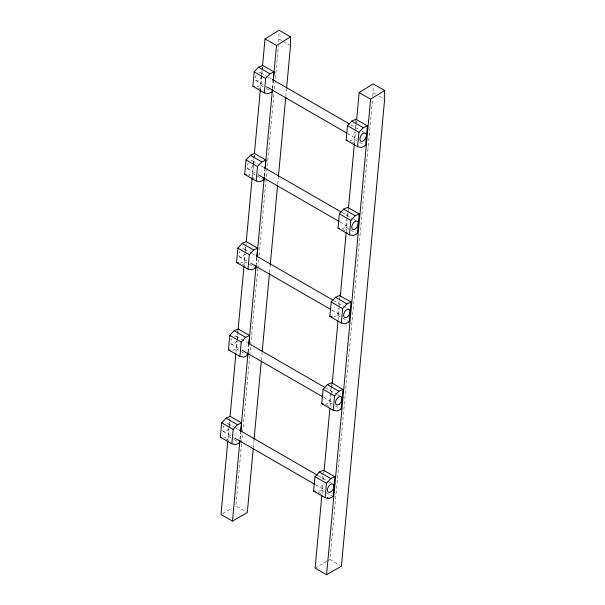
<?xml version="1.0" encoding="UTF-8"?>
<svg xmlns="http://www.w3.org/2000/svg" width="605" height="605" viewBox="0 0 605 605"><rect width="100%" height="100%" fill="white"/><g stroke="black" fill="none" stroke-linecap="round" stroke-linejoin="round"><path stroke-width="0.45" stroke-dasharray="3.02 2.27" d="M227.873 440.236L228.917 428.96L228.244 436.175L224.183 437.982M229 428.022L229.522 422.381M235.965 352.828L237.092 340.607L236.343 348.76L232.275 350.575M237.183 339.67L237.704 334.028M237.788 333.09L238.052 330.269M244.057 265.421L245.101 254.138M245.191 253.2L245.796 246.621M252.24 177.068L253.283 165.785M253.366 164.847L253.888 159.213M253.979 158.268L254.236 155.447M260.332 89.661L261.466 77.44M261.549 76.502L262.071 70.861M262.162 69.923L262.419 67.102M240.026 439.336L240.631 432.757M248.118 351.921L248.814 344.404M256.822 257.934L256.21 264.514L256.807 258.146M264.393 176.161L265.005 169.582M272.484 88.754L273.18 81.236M241.599 443.798L235.844 505.916L246.485 512.057M241.682 442.86L242.552 433.445M242.643 432.507L249.699 356.269M249.789 355.332L250.659 345.916M250.75 344.979L257.806 268.741M257.896 267.803L258.675 259.333M259.023 255.567L274.103 92.746M274.451 88.98L278.459 45.693M278.807 41.926L279.071 32.02M253.313 447.594L254.017 440.062M261.421 360.066L262.116 352.534M269.527 272.537L270.223 265.005M277.718 184.064L278.33 177.477M285.825 96.543L286.52 89.011M321.989 493.884L322.941 483.546M323.289 479.788L323.637 476.022M330.08 406.469L331.124 395.194M331.215 394.256L331.737 388.614M331.82 387.676L332.084 384.856M338.089 320L339.216 307.786M339.307 306.841L339.738 302.145M346.264 231.654L347.315 220.371M347.663 216.613L348.011 212.854M348.094 211.916L348.359 209.096M354.447 143.302L355.49 132.026M355.581 131.081L356.186 124.501M356.277 123.564L356.534 120.743M327.615 560.918L329.959 559.564L372.491 100.279M372.839 96.513L373.187 85.668M256.679 87.022L260.74 85.214L262.094 70.777M262.177 69.877L262.426 67.17M240.359 263.273L244.428 261.458L245.101 254.244M245.433 250.629L245.774 247.021M245.857 246.122L246.106 243.414M254.251 178.43L248.519 175.125L252.588 173.31L253.344 165.188M253.427 164.288L253.934 158.873M254.017 157.973L254.274 155.266M229.257 425.345L229.597 421.738M229.681 420.83L229.93 418.123M237.183 339.738L237.689 334.323M237.773 333.423L238.022 330.716M272.537 88.217L273.127 81.902M264.377 176.32L265.058 169.097M248.133 351.77L248.806 344.548M240.041 439.177L240.631 432.862M341.825 228.993L345.886 227.177L347.232 212.741M354.893 143.725L349.977 140.889L354.046 139.082L354.719 131.86M355.059 128.252L355.816 120.13M325.573 404.442L329.642 402.627L330.988 388.191M331.071 387.291L331.328 384.583M333.657 317.141L337.726 315.326L338.399 308.104M338.823 303.597L339.072 300.889M339.155 299.989L339.413 297.282M320.756 493.74L317.481 491.85L321.55 490.035L322.223 482.82M322.556 479.213L322.896 475.606M322.979 474.698L323.229 471.991M222.557 513.584L231.934 508.17M315.114 568.133L326.836 561.364M373.187 92.746L375.644 94.161M378.911 96.051L383.827 98.887M279.071 39.098L282.346 40.989M283.163 41.465L289.712 45.246M260.982 72.903L267.523 76.684M268.348 77.16L271.622 79.051M351.006 124.88L360.83 130.551M361.646 131.028L364.921 132.918M255.854 80.571L264.037 85.297M347.52 133.493L357.343 139.165M260.74 85.214L265.655 88.05M266.472 88.519L271.38 91.355M354.046 139.082L358.954 141.918M359.771 142.387L365.503 145.692M258.312 87.967L263.228 90.803M252.822 161.006L260.188 165.256M261.005 165.732L264.279 167.623M342.029 212.506L352.67 218.655M353.486 219.123L356.761 221.014M247.695 168.666L255.885 173.393M340.184 222.065L348.367 226.792M252.588 173.31L264.045 179.927M345.886 227.177L349.977 229.545M350.802 230.013L357.343 233.795M342.642 229.461L347.55 232.297M244.662 249.154L251.204 252.928M252.028 253.404L255.302 255.295M333.869 300.655L348.601 309.163M239.535 256.815L248.542 262.01M332.016 310.214L341.023 315.409M244.428 261.458L255.06 267.599M337.726 315.326L341.817 317.685M342.634 318.162L349.183 321.943M241.992 264.219L244.45 265.633M236.578 336.456L247.218 342.596M325.785 387.956L336.425 394.097M337.242 394.573L340.517 396.464M231.45 344.116L239.633 348.843M323.932 397.515L332.939 402.711M236.343 348.76L240.435 351.119M241.251 351.596L247.8 355.377M329.642 402.627L334.55 405.463M335.374 405.932L341.099 409.245M326.397 404.911L331.306 407.747M228.486 423.863L235.027 427.644M235.852 428.121L238.302 429.535M318.51 475.84L328.334 481.512M329.15 481.981L333.242 484.348M223.358 431.531L233.182 437.196M315.84 484.923L324.023 489.649M228.244 436.175L233.159 439.003M233.976 439.48L238.884 442.315M321.55 490.035L333.007 496.652M225.816 438.927L230.724 441.763M329.959 559.564L339.783 565.229M258.789 72.766A4.628 2.67 -60 0 1 261.67 75.285M261.466 76.366A4.628 2.67 -60 0 1 256.467 80.904A4.628 2.67 -60 0 1 256.376 74.96M250.629 160.869A4.628 2.67 -60 0 1 253.495 162.412M252.89 165.566A4.628 2.67 -60 0 1 247.982 168.871A4.628 2.67 -60 0 1 248.224 163.055M242.469 249.01A4.628 2.67 -60 0 1 245.35 251.536M244.73 253.714A4.628 2.67 -60 0 1 239.822 257.019A4.628 2.67 -60 0 1 240.056 251.204M234.385 336.312A4.628 2.67 -60 0 1 237.251 337.855M236.646 341.016A4.628 2.67 -60 0 1 231.738 344.321A4.628 2.67 -60 0 1 231.98 338.505M227.117 423.485A4.628 2.67 -60 0 1 229.174 426.245M228.554 428.423A4.628 2.67 -60 0 1 223.646 431.728A4.628 2.67 -60 0 1 223.88 425.912"/><path stroke-width="0.91" d="M227.782 441.181L220.991 514.492L232.456 521.102L247.301 512.533L253.23 448.532M230.044 416.739L235.874 353.766M238.136 329.332L243.974 266.359M246.235 241.917L252.149 178.006M254.418 153.572L260.332 89.661M262.593 65.219L265.028 38.901L279.071 30.25L290.529 36.867L290.529 45.715L286.604 88.073M232.456 521.102L239.935 440.274M240.722 431.819L248.027 352.866M248.814 344.404L256.127 265.451M256.906 256.996L264.302 177.106M265.088 168.644L272.401 89.691M273.18 81.236L276.493 45.519L290.529 36.867M254.1 439.124L261.33 361.003M262.207 351.596L269.437 273.475M270.223 265.005L277.627 185.009M278.413 176.539L285.734 97.481M321.898 494.822L315.114 568.133L326.571 574.75L341.417 566.174L384.644 99.364L384.644 90.508L373.187 83.898L359.151 92.55L356.625 119.805M324.076 471.325L329.906 408.352M332.168 383.918L337.998 320.945M340.26 296.503L346.181 232.592M348.442 208.158L354.364 144.24M326.571 574.75L370.608 99.159L384.644 90.508M272.371 90.024L272.205 91.824L268.136 93.639L264.309 92.867L252.852 86.25L254.198 71.851L258.532 67.178L262.593 65.363L274.057 71.98L273.21 81.002M264.294 177.22L264.045 179.927L259.976 181.742L256.157 180.971L244.692 174.353L246.038 159.954L250.372 155.273L254.44 153.458L265.898 160.075L265.141 168.198M248.05 352.67L247.8 355.377L243.732 357.184L239.905 356.413L228.448 349.803L229.794 335.397L234.127 330.723L238.196 328.908L249.653 335.525L248.897 343.648M256.051 266.268L255.885 268.076L251.816 269.883L247.989 269.112L236.532 262.502L237.878 248.095L242.212 243.422L246.28 241.607L257.738 248.224L256.891 257.246M239.875 440.984L239.701 442.784L235.64 444.599L231.813 443.828L220.356 437.211L221.702 422.812L226.036 418.138L230.097 416.323L241.554 422.94L240.714 431.962M256.157 180.971L257.496 166.564L261.829 161.89L265.898 160.075M264.309 92.867L265.655 78.469L269.989 73.787L274.057 71.98M239.905 356.413L241.251 342.014L245.585 337.34L249.653 335.525M247.989 269.112L249.336 254.713L253.669 250.039L257.738 248.224M231.813 443.828L233.159 429.429L237.493 424.748L241.554 422.94M346.151 140.118L347.497 125.719L351.83 121.045L355.899 119.23L367.356 125.848L365.503 145.692L361.435 147.507L357.615 146.735L346.151 140.118L347.686 140.428M329.838 316.37L331.177 301.963L335.51 297.289L339.579 295.474L351.036 302.092L349.183 321.943L345.115 323.751L341.296 322.979L329.838 316.37L332.13 316.831M337.998 228.221L339.344 213.822L343.678 209.141L347.739 207.326L359.196 213.943L357.343 233.795L353.282 235.61L349.456 234.838L337.998 228.221L339.526 228.531M313.655 491.079L315.001 476.68L319.334 471.998L323.403 470.191L334.86 476.808L333.007 496.652L328.938 498.467L325.112 497.696L313.655 491.079L315.19 491.389M321.754 403.671L323.093 389.265L327.426 384.591L331.495 382.776L342.952 389.393L341.099 409.245L337.03 411.052L333.211 410.281L321.754 403.671L323.282 403.974M349.456 234.838L350.802 220.432L355.135 215.758L359.196 213.943M357.615 146.735L358.954 132.336L363.287 127.655L367.356 125.848M333.211 410.281L334.55 395.882L338.883 391.208L342.952 389.393M341.296 322.979L342.634 308.58L346.967 303.907L351.036 302.092M325.112 497.696L326.458 483.297L330.791 478.615L334.86 476.808M252.852 86.25L254.38 86.56M244.692 174.353L246.227 174.663M236.532 262.502L238.831 262.963M228.448 349.803L229.983 350.113M220.356 437.211L221.884 437.521M359.151 92.55L370.608 99.159M265.028 38.901L276.493 45.519M258.532 67.178L269.989 73.787M351.83 121.045L363.287 127.655M272.439 79.52L349.372 123.934M254.198 71.851L265.655 78.469M347.497 125.719L358.954 132.336M266.495 86.712L346.703 133.017M250.372 155.273L261.829 161.89M343.678 209.141L355.135 215.758M264.279 167.623L341.212 212.037M246.038 159.954L257.496 166.564M339.344 213.822L350.802 220.432M258.335 174.815L339.36 221.589M242.212 243.422L253.669 250.039M335.51 297.289L346.967 303.907M256.119 255.764L333.052 300.186M237.878 248.095L249.336 254.713M331.177 301.963L342.634 308.58M250.992 263.432L330.383 309.268M234.127 330.723L245.585 337.34M327.426 384.591L338.883 391.208M248.035 343.065L324.968 387.487M229.794 335.397L241.251 342.014M323.093 389.265L334.55 395.882M242.091 350.257L323.115 397.039M226.036 418.138L237.493 424.748M319.334 471.998L330.791 478.615M239.119 430.004L317.693 475.371M221.702 422.812L233.159 429.429M315.001 476.68L326.458 483.297M234.816 438.141L315.024 484.454M327.305 497.522L328.938 498.467M363.658 140.678A4.628 2.67 -60 0 0 365.738 133.387A4.628 2.67 -60 0 0 360.134 137.592A4.628 2.67 -60 0 0 363.658 140.678M355.506 228.781A4.628 2.67 -60 0 0 357.578 221.483A4.628 2.67 -60 0 0 351.974 225.695A4.628 2.67 -60 0 0 355.506 228.781M347.338 316.922A4.628 2.67 -60 0 0 349.418 309.631A4.628 2.67 -60 0 0 343.814 313.836A4.628 2.67 -60 0 0 347.338 316.922M339.254 404.223A4.628 2.67 -60 0 0 341.333 396.933A4.628 2.67 -60 0 0 335.73 401.138A4.628 2.67 -60 0 0 339.254 404.223M331.162 491.638A4.628 2.67 -60 0 0 333.242 484.348A4.628 2.67 -60 0 0 327.63 488.553A4.628 2.67 -60 0 0 331.162 491.638"/></g></svg>
